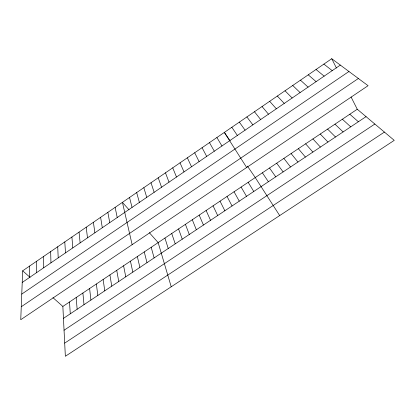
<?xml version="1.0" encoding="UTF-8"?>
<svg xmlns="http://www.w3.org/2000/svg" width="415" height="415" viewBox="0 0 415 415"><rect width="100%" height="100%" fill="white"/><g stroke="black" fill="none" stroke-linecap="round" stroke-linejoin="round"><path stroke-width="0.62" d="M36.536 272.676L36.619 261.248M29.366 277.573L29.636 266.041M22.68 270.813L20.75 319.716L368.079 85.687L331.73 58.717L22.68 270.813L30.072 277.365M22.223 282.454L340.326 65.093M21.762 294.09L348.948 71.494M21.264 306.742L358.368 78.482M62.857 306.441L357.258 109.233L394.25 140.358L65.352 356.283L62.857 306.441L52.954 297.659M63.454 318.362L366.051 116.631M64.05 330.241L374.849 124.033M64.693 343.117L384.42 132.084M323.871 64.112L332.218 70.633M316.043 69.487L324.141 76.153M308.241 74.84L316.095 81.646M349.804 114.229L358.373 121.751M300.47 80.173L308.08 87.124M342.37 119.204L350.722 126.85M334.967 124.163L343.101 131.929M292.731 85.485L300.102 92.576M327.591 129.101L335.507 136.992M285.017 90.776L292.15 98.007M320.245 134.029L327.938 142.039M277.334 96.052L284.228 103.423M312.92 138.932L320.401 147.06M269.677 101.302L276.343 108.813M129.003 209.772L122.425 202.359L132.141 244.658M149.353 232.701L158.151 242.609L171.219 286.781M305.622 143.823L312.889 152.072M298.349 148.695L305.409 157.057M262.052 106.536L268.484 114.182M291.102 153.545L297.949 162.032M254.457 111.749L260.651 119.53M283.881 158.385L290.521 166.98M246.889 116.942L252.854 124.858M276.686 163.204L283.118 171.919M239.346 122.119L245.089 130.17M269.517 168.008L275.747 176.837M230.05 140.732L224.349 132.411L246.666 167.494M247.433 166.13L255.256 177.563L279.679 215.572M231.835 127.275L237.349 135.456M262.373 172.79L268.396 181.734M248.16 182.315L253.778 191.481M216.895 137.526L221.958 145.971M241.094 187.051L246.51 196.326M209.466 142.625L214.311 151.2M234.05 191.766L239.263 201.156M202.064 147.704L206.691 156.408M227.026 196.471L232.047 205.965M331.73 58.717L336.44 68.039M351.074 97.001L357.258 109.233M220.033 201.156L224.857 210.763M194.692 152.767L199.096 161.596M213.061 205.824L217.688 215.541M187.347 157.809L191.533 166.763M206.115 210.483L210.55 220.298M180.027 162.83L184.001 171.909M199.19 215.115L203.433 225.044M172.733 167.836L176.494 177.039M192.29 219.737L196.342 229.77M185.417 224.344L189.282 234.48M165.466 172.822L169.014 182.149M178.564 228.935L182.242 239.17M158.229 177.791L161.565 187.238M171.737 233.51L175.223 243.849M151.013 182.74L154.141 192.311M164.931 238.065L168.236 248.507M143.829 187.673L146.749 197.364M136.665 192.586L139.383 202.396M151.19 247.273L154.121 257.923M144.249 251.921L146.993 262.669M129.532 197.483L132.043 207.412M137.334 256.553L139.891 267.405M130.445 261.17L132.821 272.121M115.126 207.37L117.227 217.538M123.582 265.766L125.771 276.821M107.859 212.361L109.752 222.642M116.74 270.347L118.747 281.5M100.612 217.33L102.303 227.731M109.923 274.917L111.749 286.168M103.128 279.466L104.777 290.816M93.396 222.279L94.885 232.805M96.358 284L97.831 295.449M86.206 227.218L87.492 237.852M89.614 288.524L90.906 300.061M79.047 232.13L80.131 242.884M82.891 293.026L84.006 304.662M71.909 237.027L72.796 247.895M76.189 297.514L77.133 309.248M69.513 301.985L70.28 313.813M64.797 241.909L65.492 252.891M57.716 246.769L58.209 257.865M50.656 251.615L50.957 262.82M43.622 256.439L43.736 267.753"/></g></svg>
